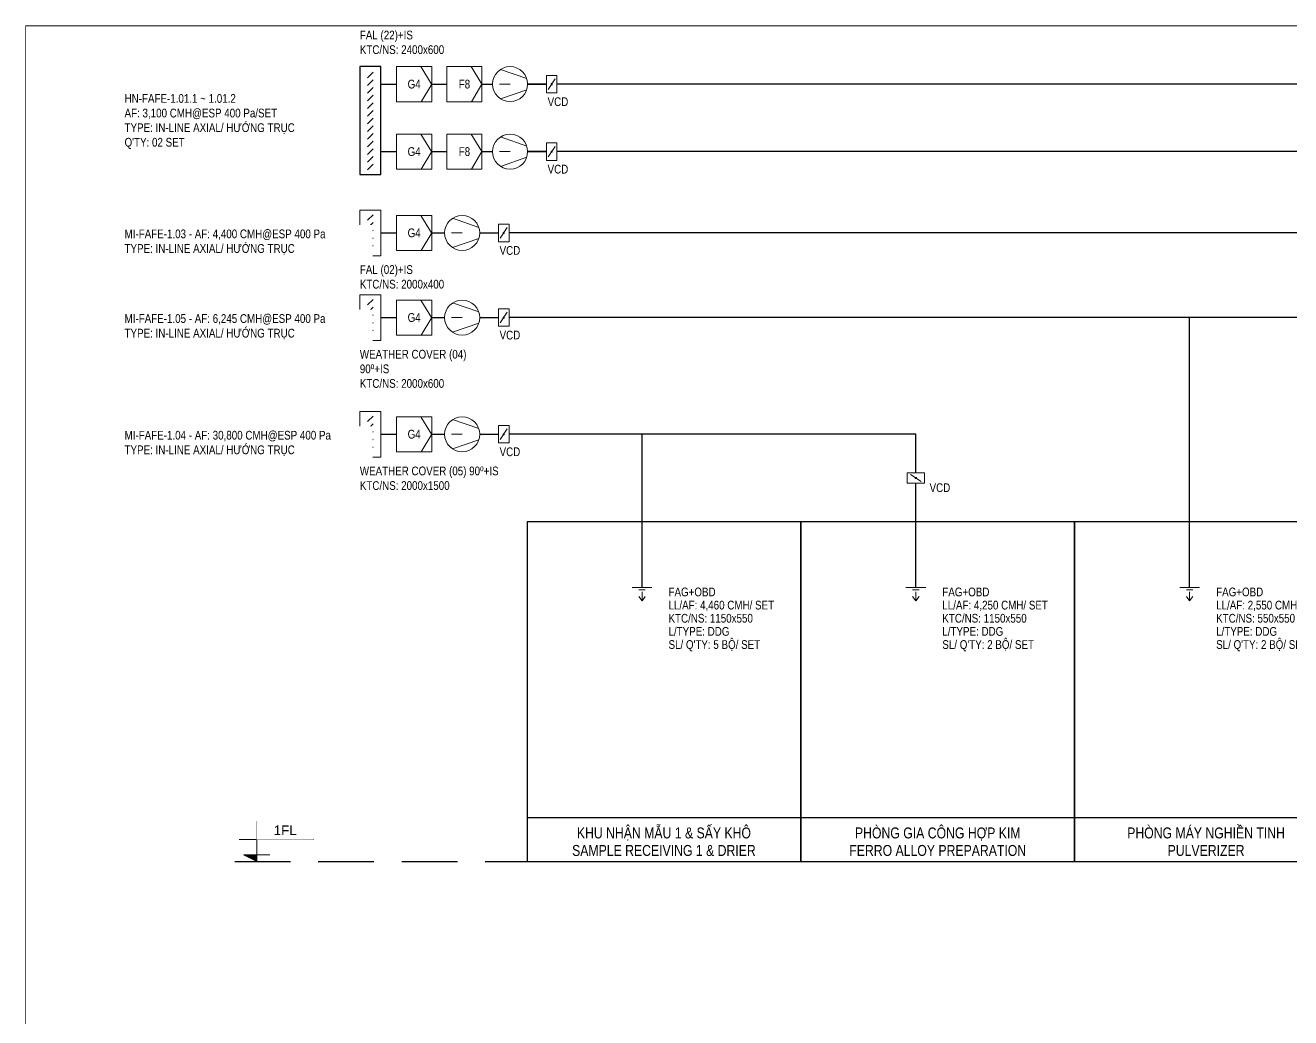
# Model space of a CAD drawing. Header units: millimetres. Extents: x 8 to 677, y 25 to 569.
# Drawn here: x 7.6 to 296.4, y 342.6 to 569.1 of the extents above; entities that cross this region are included whole.
import ezdxf
from ezdxf.enums import TextEntityAlignment as Align

# ---------------------------------------------------------------- set-up
doc = ezdxf.new("R2010")
doc.units = ezdxf.units.MM
doc.linetypes.add('DASHED', pattern=[19.05, 12.7, -6.35])
doc.linetypes.add('DOTX2', pattern=[12.7, 0, -12.7])
doc.layers.add('2DL_SYM_i', color=41, linetype='Continuous', lineweight=18)
doc.layers.add('KI-HIEU-1', color=151, linetype='Continuous', lineweight=9)
doc.layers.add('EAD', color=6, linetype='Continuous')
doc.styles.add('Arial', font='arial.ttf', dxfattribs={"width": 0.8, "height": 2})
doc.styles.add('CP_ATTR', font='ROMANS.SHX')
doc.styles.add('Seas-Arial', font='arial.ttf')
doc.styles.add('TA1', font='arial.ttf')

# ---------------------------------------------------------------- blocks, each defined once
blk = doc.blocks.new('*U9')
for p, q in [((0, 0), (0, 900)), ((-400, 500), (1300, 500)), ((-500, 0), (500, 0)), ((0, 0), (-300, 150)), ((-300, 150), (300, 150))]:
    blk.add_line(p, q)
blk.add_solid([(0, 0), (-300, 150), (0, 150)])
at = {"color": 7, "style": 'TA1', "flags": 8}
blk.add_attdef('%%P0.000', text='', height=220, dxfattribs=at).set_placement((650, 600), align=Align.CENTER)
at = {"linetype": 'DOTX2', "ltscale": 10000}
blk.add_wipeout([(1300, 500), (1300, 900), (0, 900), (0, 500)], dxfattribs=at)
blk = doc.blocks.new('CPLS_391')
for p, q in [((0.45, 0), (-0.45, 0)), ((0.15, -0.1), (-0.15, -0.1)), ((0, -0.6), (-0.15, -0.4)), ((0, -0.2), (0, -0.6)), ((0, -0.6), (0.15, -0.4))]:
    blk.add_line(p, q)
at = {"linetype": 'ByBlock', "style": 'CP_ATTR', "flags": 9}
for tag, p in [('NAME', (-0.092, -0.018)), ('GROUP', (-0.092, -0.018)), ('NUMBER', (-0.092, -0.019)), ('PRODUCER', (-0.092, -0.018)), ('ARTICLE', (-0.092, -0.018)), ('CHARACTER', (-0.092, -0.018)), ('PN', (-0.092, -0.018)), ('TEMPERATURE', (-0.092, -0.018)), ('FLOW', (-0.092, -0.018)), ('VOLTAGE', (-0.092, -0.019)), ('WEIGHT', (-0.092, -0.018)), ('OTHER', (-0.092, -0.018)), ('PRODUCT-TYPE', (-0.092, -0.019)), ('ORDER-NO', (-0.092, -0.019)), ('POWER', (-0.092, -0.019)), ('DN', (-0.091, -0.019))]:
    blk.add_attdef(tag, text='', height=0.00005, dxfattribs=at).set_placement(p, align=Align.MIDDLE_LEFT)
blk = doc.blocks.new('2DLSD031')
blk.add_wipeout([(-0.6, 1), (0.6, 1), (0.6, -1), (-0.6, -1)])
blk.add_hatch(color=256).paths.add_polyline_path([(0.06, 0), (0.06, 0.02), (0.06, 0.03), (0.05, 0.05), (0.03, 0.06), (0.02, 0.06), (0, 0.06), (-0.02, 0.06), (-0.03, 0.06), (-0.05, 0.05), (-0.06, 0.03), (-0.06, 0.02), (-0.06, 0), (-0.06, -0.02), (-0.06, -0.03), (-0.05, -0.05), (-0.03, -0.06), (-0.02, -0.06), (0, -0.06), (0.02, -0.06), (0.03, -0.06), (0.05, -0.05), (0.06, -0.03), (0.06, -0.02)])
blk.add_line((-0.4, -0.6), (0.4, 0.6))
blk.add_lwpolyline([(-0.6, 1), (0.6, 1), (0.6, -1), (-0.6, -1), (-0.6, 1)])
blk.add_lwpolyline([(0.06, 0), (0.06, 0.02), (0.06, 0.03), (0.05, 0.05), (0.03, 0.06), (0.02, 0.06), (0, 0.06), (-0.02, 0.06), (-0.03, 0.06), (-0.05, 0.05), (-0.06, 0.03), (-0.06, 0.02), (-0.06, 0), (-0.06, -0.02), (-0.06, -0.03), (-0.05, -0.05), (-0.03, -0.06), (-0.02, -0.06), (0, -0.06), (0.02, -0.06), (0.03, -0.06), (0.05, -0.05), (0.06, -0.03), (0.06, -0.02)], close=True)
blk = doc.blocks.new('G4')
at = {"layer": '2DL_SYM_i'}
blk.add_lwpolyline([(-4, -4), (4, -4), (4, 4), (-4, 4)], close=True, dxfattribs=at)
blk.add_wipeout([(-4, 4), (4, 4), (4, -4), (-4, -4)]).dxf.layer = '2DL_SYM_i'
for p, q in [((3.96, 0), (1.56, 4)), ((4, 0), (1.6, -4))]:
    blk.add_line(p, q, dxfattribs=at)
at = {"layer": '2DL_SYM_i', "insert": (0, 0), "char_height": 2, "width": 3.0733, "attachment_point": 5, "style": 'Arial', "bg_fill": 2}
blk.add_mtext('G4', dxfattribs=at)
at = {"layer": '2DL_SYM_i'}
blk.add_lwpolyline([(-4, 4), (4, 4), (4, -4), (-4, -4)], close=True, dxfattribs=at)
blk = doc.blocks.new('2DLSD077')
at = {"color": 7, "true_color": 0xffffff}
blk.add_wipeout([(-1, 1), (1, 1), (1, -1), (-1, -1)], dxfattribs=at)
for p, q in [((0.948, 0.318), (-0.543, 0.84)), ((-0.6, 0), (0, 0)), ((0.948, -0.318), (-0.543, -0.84))]:
    blk.add_line(p, q)
blk.add_circle((0, 0), 1)
at = {"linetype": 'ByBlock', "style": 'CP_ATTR', "flags": 9}
for tag, p in [('NAME', (-0.184, -0.036)), ('NUMBER', (-0.184, -0.037)), ('GROUP', (-0.184, -0.037)), ('ARTICLE', (-0.184, -0.037)), ('PRODUCT-TYPE', (-0.184, -0.037)), ('ORDER-NO', (-0.184, -0.037)), ('PRODUCER', (-0.184, -0.038)), ('TEMPERATURE', (-0.183, -0.036)), ('CHARACTER', (-0.183, -0.037)), ('POWER', (-0.183, -0.037)), ('FLOW', (-0.183, -0.037)), ('OTHER', (-0.183, -0.037)), ('VOLTAGE', (-0.183, -0.038)), ('DN', (-0.182, -0.037)), ('PN', (-0.182, -0.037))]:
    blk.add_attdef(tag, text='', height=0.0001, dxfattribs=at).set_placement(p, align=Align.MIDDLE_LEFT)
blk = doc.blocks.new('Louver')
blk.add_wipeout([(-0.6, 1.3), (-0.6, -1.3), (0.6, -1.3), (0.6, 1.3)])
for p, q in [((-0.15625, 1.03125), (0.15625, 0.71875)), ((-0.15625, 0.59375), (0.15625, 0.28125)), ((-0.15625, 0.15625), (0.15625, -0.15625)), ((-0.15625, -0.28125), (0.15625, -0.59375)), ((-0.15625, -0.71875), (0.15625, -1.03125))]:
    blk.add_line(p, q)
blk.add_lwpolyline([(-0.6, 1.3), (0.6, 1.3), (0.6, -1.3), (-0.6, -1.3), (-0.6, 1.3)])
blk = doc.blocks.new('F5')
blk.add_wipeout([(-4, 4), (4, 4), (4, -4), (-4, -4)]).dxf.layer = '2DL_SYM_i'
at = {"layer": '2DL_SYM_i'}
for p, q in [((3.96, 0), (1.56, 4)), ((4, 0), (1.6, -4))]:
    blk.add_line(p, q, dxfattribs=at)
at = {"layer": '2DL_SYM_i', "insert": (0, 0), "char_height": 2, "width": 3.0733, "attachment_point": 5, "style": 'Arial', "bg_fill": 2}
blk.add_mtext('F8', dxfattribs=at)
at = {"layer": '2DL_SYM_i'}
blk.add_lwpolyline([(-4, -4), (4, -4), (4, 4), (-4, 4)], close=True, dxfattribs=at)

msp = doc.modelspace()

# ---------------------------------------------------------------- linework, layer by layer
at = {"color": 3}
for p, q in [((88.74, 555.67), (103.82, 555.67)), ((111.3, 555.67), (117.99, 555.67)), ((88.74, 540.27), (103.82, 540.27)), ((111.3, 540.27), (117.99, 540.27)), ((88.74, 521.72), (103.3, 521.72)), ((88.74, 502.4), (103.3, 502.4)), ((88.74, 475.77), (103.3, 475.77))]:
    msp.add_line(p, q, dxfattribs=at)
at = {"color": 1, "linetype": 'DASHED', "lineweight": -3}
msp.add_lwpolyline([(7.68, 569, 0.2, 0.2, 0), (675.32, 569, 0.2, 0.2, 0), (675.32, 25, 0.2, 0.2, 0), (7.68, 25, 0.2, 0.2, 0)], format="xyseb", close=True, dxfattribs=at)
for points in [[(122.1, 378.27), (184.6, 378.27), (184.6, 455.77), (122.1, 455.77)], [(184.6, 378.27), (247.1, 378.27), (247.1, 455.77), (184.6, 455.77)], [(247.1, 378.27), (309.6, 378.27), (309.6, 455.77), (247.1, 455.77)]]:
    msp.add_lwpolyline(points, close=True)
for points in [[(122.1, 388.27), (184.6, 388.27)], [(184.6, 388.27), (247.1, 388.27)], [(247.1, 388.27), (309.6, 388.27)]]:
    msp.add_lwpolyline(points)
at = {"color": 8, "linetype": 'DASHED'}
msp.add_lwpolyline([(55.41, 378.27), (627.57, 378.27)], dxfattribs=at)
at = {"layer": 'EAD', "color": 3}
for p, q in [((533.06, 555.67), (117.99, 555.67)), ((510.98, 540.27), (117.99, 540.27)), ((474, 521.72), (117.99, 521.72)), ((335.85, 502.4), (117.99, 502.4)), ((273.35, 440.77), (273.35, 502.4)), ((210.85, 475.77), (117.99, 475.77)), ((148.35, 440.77), (148.35, 475.77)), ((210.85, 440.77), (210.85, 475.77))]:
    msp.add_line(p, q, dxfattribs=at)

# ---------------------------------------------------------------- block references
at = {"layer": '2DL_SYM_i', "xscale": -5, "yscale": 5, "zscale": 5}
for p in [(148.35, 440.77), (210.85, 440.77), (273.35, 440.77)]:
    msp.add_blockref('CPLS_391', p, dxfattribs=at)

# ---------------------------------------------------------------- texts
at = {"color": 3, "style": 'Arial', "width": 0.8}
for p in [(129.16, 552.67), (129.16, 537.27), (118.2, 518.72), (118.2, 499.4), (118.2, 472.77)]:
    msp.add_text('VCD', height=2, dxfattribs=at).set_placement(p, align=Align.TOP_CENTER)
at = {"ltscale": 0.5, "style": 'Arial', "width": 0.8}
msp.add_text('VCD', height=2, dxfattribs=at).set_placement((216.35, 464.57), align=Align.TOP_CENTER)
at = {"linetype": 'ByBlock', "style": 'Seas-Arial', "width": 0.8}
for s, p in [('KHU NHẬN MẪU 1 & SẤY KHÔ', (153.35, 384.77)), ('PHÒNG GIA CÔNG HỢP KIM', (215.85, 384.77)), ('PHÒNG MÁY NGHIỀN TINH', (277.1, 384.77)), ('SAMPLE RECEIVING 1 & DRIER', (153.35, 380.77)), ('FERRO ALLOY PREPARATION', (215.85, 380.77)), ('PULVERIZER', (277.1, 380.77))]:
    msp.add_text(s, height=2.5, dxfattribs=at).set_placement(p, align=Align.MIDDLE_CENTER)

# ---------------------------------------------------------------- next in the draw order: block references
for name, p in [('G4', (96.34, 555.67)), ('F5', (107.82, 555.67)), ('G4', (96.34, 540.27)), ('F5', (107.82, 540.27)), ('G4', (96.34, 521.72)), ('G4', (96.34, 502.4)), ('G4', (96.34, 475.77))]:
    msp.add_blockref(name, p)
at = {"layer": '2DL_SYM_i'}
for name, p, xscale, yscale, zscale, rotation in [('2DLSD077', (118.25, 555.67), -4, 4, 4, 180), ('2DLSD077', (118.25, 540.27), -4, 4, 4, 180), ('2DLSD077', (107.3, 521.72), -4, 4, 4, 180), ('2DLSD077', (107.3, 502.4), -4, 4, 4, 180), ('2DLSD077', (107.3, 475.77), -4, 4, 4, 180), ('2DLSD031', (210.85, 465.77), 2, 2, 2, 90)]:
    msp.add_blockref(name, p, dxfattribs=dict(at, xscale=xscale, yscale=yscale, zscale=zscale, rotation=rotation))
at = {"layer": '2DL_SYM_i', "xscale": -4, "yscale": 4, "zscale": 4}
for p in [(86.34, 521.72), (86.34, 502.4), (86.34, 475.77)]:
    msp.add_blockref('Louver', p, dxfattribs=at)
at = {"layer": 'KI-HIEU-1', "xscale": 0.01, "yscale": 0.01, "zscale": 0.01}
msp.add_blockref('*U9', (60.41, 378.27), dxfattribs=at).add_auto_attribs({'%%P0.000': '1FL'})

# ---------------------------------------------------------------- next in the draw order: texts
at = {"color": 3, "char_height": 2, "style": 'Arial', "bg_fill": 2}
for s, insert, width, attachment_point in [('FAL (22)+IS\\PKTC/NS: 2400x600', (83.94, 567.88), 29.4808, 1), ("HN-FAFE-1.01.1 ~ 1.01.2\\PAF: 3,100 CMH@ESP 400 Pa/SET\\PTYPE: IN-LINE AXIAL/ HƯỚNG TRỤC\\PQ'TY: 02 SET", (30.24, 540.86), 55.623, 7)]:
    msp.add_mtext(s, dxfattribs=dict(at, insert=insert, width=width, attachment_point=attachment_point))
at = {"ltscale": 0.5, "char_height": 2, "width": 26.1654, "attachment_point": 1, "line_spacing_factor": 0.9, "style": 'Arial', "bg_fill": 2}
for s, insert in [("FAG+OBD\\PLL/AF: 4,460 CMH/ SET\\PKTC/NS: 1150x550\\PL/TYPE: DDG\\PSL/ Q'TY: 5 BỘ/ SET", (154.4, 440.77)), ("FAG+OBD\\PLL/AF: 4,250 CMH/ SET\\PKTC/NS: 1150x550\\PL/TYPE: DDG\\PSL/ Q'TY: 2 BỘ/ SET", (216.9, 440.77)), ("FAG+OBD\\PLL/AF: 2,550 CMH/ SET\\PKTC/NS: 550x550\\PL/TYPE: DDG\\PSL/ Q'TY: 2 BỘ/ SET", (279.4, 440.77))]:
    msp.add_mtext(s, dxfattribs=dict(at, insert=insert))

# ---------------------------------------------------------------- next in the draw order: linework, layer by layer
at = {"color": 3}
for p, q in [((122.25, 555.67), (128.94, 555.67)), ((122.25, 540.27), (128.94, 540.27)), ((111.3, 521.72), (117.99, 521.72)), ((111.3, 502.4), (117.99, 502.4)), ((111.3, 475.77), (117.99, 475.77))]:
    msp.add_line(p, q, dxfattribs=at)

# ---------------------------------------------------------------- next in the draw order: texts
at = {"color": 3, "char_height": 2, "width": 55.623, "attachment_point": 7, "style": 'Arial', "bg_fill": 2}
for s, insert in [('MI-FAFE-1.03 - AF: 4,400 CMH@ESP 400 Pa\\PTYPE: IN-LINE AXIAL/ HƯỚNG TRỤC', (30.24, 516.72)), ('MI-FAFE-1.05 - AF: 6,245 CMH@ESP 400 Pa\\PTYPE: IN-LINE AXIAL/ HƯỚNG TRỤC', (30.24, 497.4)), ('MI-FAFE-1.04 - AF: 30,800 CMH@ESP 400 Pa\\PTYPE: IN-LINE AXIAL/ HƯỚNG TRỤC', (30.24, 470.77))]:
    msp.add_mtext(s, dxfattribs=dict(at, insert=insert))

# ---------------------------------------------------------------- next in the draw order: wipeouts: each hides what was drawn before it
msp.add_wipeout([(88.74, 559.67), (88.74, 535.07), (83.94, 535.07), (83.94, 559.67)])

# ---------------------------------------------------------------- next in the draw order: linework, layer by layer
for p, q in [((86.97, 558.4), (85.72, 557.15)), ((86.97, 556.65), (85.72, 555.4)), ((86.97, 554.9), (85.72, 553.65)), ((86.97, 553.15), (85.72, 551.9)), ((86.97, 551.4), (85.72, 550.15)), ((86.97, 549.65), (85.72, 548.4)), ((86.97, 547.9), (85.72, 546.65)), ((86.97, 546.15), (85.72, 544.9)), ((86.97, 544.4), (85.72, 543.15)), ((86.97, 542.65), (85.72, 541.4)), ((86.97, 540.9), (85.72, 539.65)), ((86.97, 539.15), (85.72, 537.9)), ((86.97, 537.4), (85.72, 536.15))]:
    msp.add_line(p, q)
msp.add_lwpolyline([(88.74, 559.67), (83.94, 559.67), (83.94, 535.07), (88.74, 535.07), (88.74, 559.67)])

# ---------------------------------------------------------------- next in the draw order: block references
at = {"layer": '2DL_SYM_i', "xscale": 2, "yscale": 2, "zscale": 2}
for p in [(127.74, 555.67), (127.74, 540.27), (116.79, 521.72), (116.79, 502.4), (116.79, 475.77)]:
    msp.add_blockref('2DLSD031', p, dxfattribs=at)

# ---------------------------------------------------------------- next in the draw order: texts
at = {"color": 3, "char_height": 2, "attachment_point": 1, "style": 'Arial', "bg_fill": 2}
for s, insert, width in [('FAL (02)+IS\\PKTC/NS: 2000x400', (83.94, 514.35), 29.4808), ('WEATHER COVER (04) 90º+IS\\PKTC/NS: 2000x600', (83.94, 495.03), 29.4808), ('WEATHER COVER (05) 90º+IS\\PKTC/NS: 2000x1500', (83.94, 468.39), 33.3182)]:
    msp.add_mtext(s, dxfattribs=dict(at, insert=insert, width=width))

doc.saveas('drawing.dxf')
